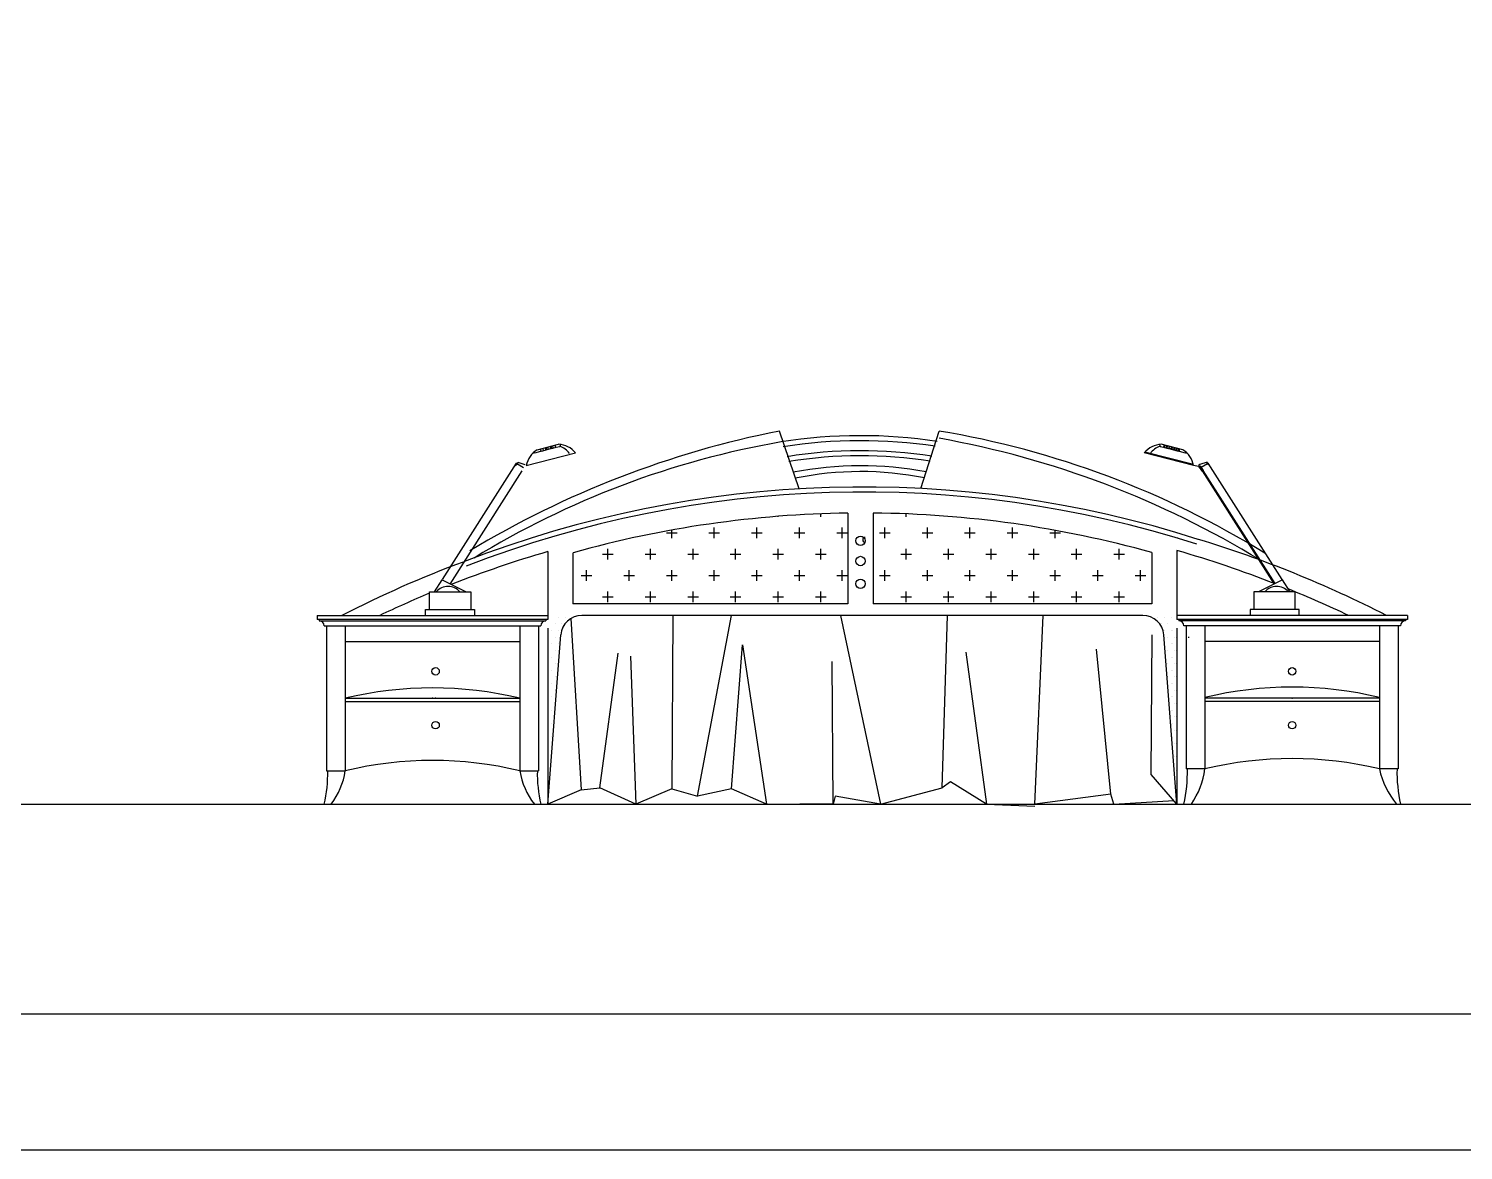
# Model space of a CAD drawing. Header units: inches. Extents: x 15.4 to 57.9, y 9.9 to 34.7.
# Drawn here: x 26.434 to 29.855, y 9.9 to 12.576 of the extents above; entities that cross this region are included whole.
import ezdxf

# ---------------------------------------------------------------- set-up
doc = ezdxf.new("R2010")
doc.units = ezdxf.units.IN
doc.header["$MEASUREMENT"] = 0
for name, color, linetype in [('02', 2, 'Continuous'), ('1', 1, 'Continuous'), ('kadrbm', 4, 'Continuous')]:
    doc.layers.add(name, color=color, linetype=linetype)

# ---------------------------------------------------------------- blocks, each defined once
blk = doc.blocks.new('kadrbm')
at = {"layer": 'kadrbm', "color": 4}
blk.add_lwpolyline([(0, 0), (0, 24.7972), (21, 24.7972), (21, 0), (0, 0)], close=True, dxfattribs=at)
blk.add_lwpolyline([(20.6631, 0.3257), (20.6631, 24.4603), (0.3369, 24.4603), (0.3369, 0.3257), (20.6631, 0.3257)], dxfattribs=at)

msp = doc.modelspace()

# ---------------------------------------------------------------- linework, layer by layer
at = {"layer": '02'}
for p, q in [((28.2715, 11.478), (28.2241, 11.6158)), ((28.5612, 11.4787), (28.6051, 11.6158)), ((27.6207, 11.5337), (27.7381, 11.5637)), ((27.6463, 11.5712), (27.6976, 11.5843)), ((27.654, 11.5731), (27.6552, 11.5683)), ((27.6552, 11.5683), (27.6572, 11.5688)), ((27.6598, 11.5746), (27.661, 11.5698)), ((27.661, 11.5698), (27.663, 11.5703)), ((27.6656, 11.5761), (27.6669, 11.5713)), ((27.6669, 11.5713), (27.6746, 11.5733)), ((27.6676, 11.5766), (27.6688, 11.5718)), ((27.6714, 11.5776), (27.6727, 11.5728)), ((27.6772, 11.5791), (27.6785, 11.5743)), ((27.6785, 11.5743), (27.6804, 11.5747)), ((27.6792, 11.5796), (27.6804, 11.5747)), ((27.6831, 11.5806), (27.6843, 11.5757)), ((27.6843, 11.5757), (27.6862, 11.5762)), ((27.6889, 11.5821), (27.6901, 11.5772)), ((27.6901, 11.5772), (27.692, 11.5777)), ((27.7012, 11.5813), (27.7003, 11.5793)), ((27.7014, 11.584), (27.7012, 11.5813)), ((29.2117, 11.5337), (29.0943, 11.5637)), ((29.2113, 11.5358), (29.0957, 11.5654)), ((29.131, 11.584), (29.1312, 11.5813)), ((29.1312, 11.5813), (29.1321, 11.5793)), ((29.1861, 11.5712), (29.1348, 11.5843)), ((29.1416, 11.5826), (29.1404, 11.5777)), ((29.1423, 11.5772), (29.1404, 11.5777)), ((29.1435, 11.5821), (29.1423, 11.5772)), ((29.1474, 11.5811), (29.1462, 11.5762)), ((29.1481, 11.5757), (29.1462, 11.5762)), ((29.1494, 11.5806), (29.1481, 11.5757)), ((29.1656, 11.5713), (29.152, 11.5747)), ((29.1532, 11.5796), (29.1539, 11.5743)), ((29.159, 11.5781), (29.1578, 11.5733)), ((29.161, 11.5776), (29.1597, 11.5728)), ((29.1649, 11.5766), (29.1636, 11.5718)), ((29.1668, 11.5761), (29.1656, 11.5713)), ((29.1707, 11.5751), (29.1694, 11.5703)), ((29.1714, 11.5698), (29.1694, 11.5703)), ((29.1726, 11.5746), (29.1714, 11.5698)), ((29.1765, 11.5736), (29.1752, 11.5688)), ((29.1772, 11.5683), (29.1752, 11.5688)), ((29.1784, 11.5731), (29.1772, 11.5683)), ((27.4205, 11.2615), (27.5976, 11.539)), ((27.5944, 11.534), (27.5993, 11.5377)), ((27.5993, 11.5377), (27.6139, 11.5288)), ((27.6002, 11.5415), (27.6172, 11.5357)), ((29.2239, 11.5312), (29.2117, 11.5337)), ((29.2439, 11.5415), (29.2269, 11.5357)), ((29.2448, 11.5377), (29.2302, 11.5288)), ((29.2352, 11.5219), (29.2306, 11.5291)), ((29.2496, 11.534), (29.2448, 11.5377)), ((29.4235, 11.2615), (29.2464, 11.539)), ((27.4389, 11.251), (27.611, 11.5206)), ((29.2327, 11.5203), (29.2278, 11.5279)), ((29.2352, 11.5219), (29.2327, 11.5203)), ((29.4051, 11.251), (29.2331, 11.5206)), ((29.4068, 11.2521), (29.2348, 11.5217)), ((28.2214, 11.4109), (28.2214, 11.4124)), ((28.323, 11.4109), (28.323, 11.4184)), ((28.3876, 11.4201), (28.3876, 11.2034)), ((28.4476, 11.4202), (28.4476, 11.2034)), ((28.5262, 11.4109), (28.5262, 11.4183)), ((28.6278, 11.4109), (28.6278, 11.4122)), ((27.6658, 11.3626), (27.6658, 11.3626)), ((27.9547, 11.3728), (27.9801, 11.3728)), ((27.9674, 11.3601), (27.9674, 11.3796)), ((28.0563, 11.3728), (28.0817, 11.3728)), ((28.069, 11.3601), (28.069, 11.3855)), ((28.1579, 11.3728), (28.1833, 11.3728)), ((28.1706, 11.3601), (28.1706, 11.3855)), ((28.2595, 11.3728), (28.2849, 11.3728)), ((28.2722, 11.3601), (28.2722, 11.3855)), ((28.3611, 11.3728), (28.3865, 11.3728)), ((28.3738, 11.3601), (28.3738, 11.3855)), ((28.4627, 11.3728), (28.4881, 11.3728)), ((28.4754, 11.3601), (28.4754, 11.3855)), ((28.5643, 11.3728), (28.5897, 11.3728)), ((28.577, 11.3601), (28.577, 11.3855)), ((28.6659, 11.3728), (28.6913, 11.3728)), ((28.6786, 11.3601), (28.6786, 11.3855)), ((28.7675, 11.3728), (28.7929, 11.3728)), ((28.7802, 11.3601), (28.7802, 11.3855)), ((28.8691, 11.3728), (28.8945, 11.3728)), ((28.8818, 11.3601), (28.8818, 11.379)), ((29.174, 11.3626), (29.174, 11.3626)), ((27.672, 11.3284), (27.672, 11.166)), ((27.732, 11.3256), (27.732, 11.2034)), ((27.815, 11.3093), (27.815, 11.3347)), ((27.9166, 11.3093), (27.9166, 11.3347)), ((28.0182, 11.3093), (28.0182, 11.3347)), ((28.1198, 11.3093), (28.1198, 11.3347)), ((28.2214, 11.3093), (28.2214, 11.3347)), ((28.323, 11.3093), (28.323, 11.3347)), ((28.5262, 11.3093), (28.5262, 11.3347)), ((28.6278, 11.3093), (28.6278, 11.3347)), ((28.7294, 11.3093), (28.7294, 11.3347)), ((28.831, 11.3093), (28.831, 11.3347)), ((28.9326, 11.3093), (28.9326, 11.3347)), ((29.0342, 11.3093), (29.0342, 11.3347)), ((29.112, 11.326), (29.112, 11.2034)), ((29.172, 11.3309), (29.172, 11.166)), ((27.8023, 11.322), (27.8277, 11.322)), ((27.9039, 11.322), (27.9293, 11.322)), ((28.0055, 11.322), (28.0309, 11.322)), ((28.1071, 11.322), (28.1325, 11.322)), ((28.2087, 11.322), (28.2341, 11.322)), ((28.3103, 11.322), (28.3357, 11.322)), ((28.5135, 11.322), (28.5389, 11.322)), ((28.6151, 11.322), (28.6405, 11.322)), ((28.7167, 11.322), (28.7421, 11.322)), ((28.8183, 11.322), (28.8437, 11.322)), ((28.9199, 11.322), (28.9453, 11.322)), ((29.0215, 11.322), (29.0469, 11.322)), ((27.402, 11.2325), (27.4199, 11.2606)), ((27.4199, 11.2606), (27.477, 11.2325)), ((27.7515, 11.2712), (27.7769, 11.2712)), ((27.7642, 11.2585), (27.7642, 11.2839)), ((27.8531, 11.2712), (27.8785, 11.2712)), ((27.8658, 11.2585), (27.8658, 11.2839)), ((27.9547, 11.2712), (27.9801, 11.2712)), ((27.9674, 11.2585), (27.9674, 11.2839)), ((28.0563, 11.2712), (28.0817, 11.2712)), ((28.069, 11.2585), (28.069, 11.2839)), ((28.1579, 11.2712), (28.1833, 11.2712)), ((28.1706, 11.2585), (28.1706, 11.2839)), ((28.2595, 11.2712), (28.2849, 11.2712)), ((28.2722, 11.2585), (28.2722, 11.2839)), ((28.3611, 11.2712), (28.3865, 11.2712)), ((28.3738, 11.2585), (28.3738, 11.2839)), ((28.4627, 11.2712), (28.4881, 11.2712)), ((28.4754, 11.2585), (28.4754, 11.2839)), ((28.5643, 11.2712), (28.5897, 11.2712)), ((28.577, 11.2585), (28.577, 11.2839)), ((28.6659, 11.2712), (28.6913, 11.2712)), ((28.6786, 11.2585), (28.6786, 11.2839)), ((28.7675, 11.2712), (28.7929, 11.2712)), ((28.7802, 11.2585), (28.7802, 11.2839)), ((28.8691, 11.2712), (28.8945, 11.2712)), ((28.8818, 11.2585), (28.8818, 11.2839)), ((28.9707, 11.2712), (28.9961, 11.2712)), ((28.9834, 11.2585), (28.9834, 11.2839)), ((29.0723, 11.2712), (29.0977, 11.2712)), ((29.085, 11.2585), (29.085, 11.2839)), ((29.4241, 11.2606), (29.367, 11.2325)), ((29.442, 11.2325), (29.4241, 11.2606)), ((27.3898, 11.2325), (27.4885, 11.2325)), ((27.3898, 11.1903), (27.3898, 11.2325)), ((27.4885, 11.2325), (27.4885, 11.1903)), ((27.815, 11.2077), (27.815, 11.2331)), ((27.9166, 11.2077), (27.9166, 11.2331)), ((28.0182, 11.2077), (28.0182, 11.2331)), ((28.1198, 11.2077), (28.1198, 11.2331)), ((28.2214, 11.2077), (28.2214, 11.2331)), ((28.323, 11.2077), (28.323, 11.2331)), ((28.5262, 11.2077), (28.5262, 11.2331)), ((28.6278, 11.2077), (28.6278, 11.2331)), ((28.7294, 11.2077), (28.7294, 11.2331)), ((28.831, 11.2077), (28.831, 11.2331)), ((28.9326, 11.2077), (28.9326, 11.2331)), ((29.0342, 11.2077), (29.0342, 11.2331)), ((29.3556, 11.2325), (29.3556, 11.1903)), ((29.4543, 11.2325), (29.3556, 11.2325)), ((29.4543, 11.1903), (29.4543, 11.2325)), ((27.3806, 11.176), (27.3806, 11.1903)), ((27.3806, 11.1903), (27.497, 11.1903)), ((27.497, 11.1903), (27.497, 11.176)), ((27.6738, 11.188), (27.6738, 11.188)), ((28.3876, 11.2034), (27.732, 11.2034)), ((27.8023, 11.2204), (27.8277, 11.2204)), ((27.9039, 11.2204), (27.9293, 11.2204)), ((28.0055, 11.2204), (28.0309, 11.2204)), ((28.1071, 11.2204), (28.1325, 11.2204)), ((28.2087, 11.2204), (28.2341, 11.2204)), ((28.3103, 11.2204), (28.3357, 11.2204)), ((29.112, 11.2034), (28.4476, 11.2034)), ((28.5135, 11.2204), (28.5389, 11.2204)), ((28.6151, 11.2204), (28.6405, 11.2204)), ((28.7167, 11.2204), (28.7421, 11.2204)), ((28.8183, 11.2204), (28.8437, 11.2204)), ((28.9199, 11.2204), (28.9453, 11.2204)), ((29.0215, 11.2204), (29.0469, 11.2204)), ((29.347, 11.1903), (29.347, 11.176)), ((29.4634, 11.1903), (29.347, 11.1903)), ((29.4634, 11.176), (29.4634, 11.1903)), ((27.122, 11.176), (27.122, 11.166)), ((27.122, 11.176), (27.672, 11.176)), ((27.672, 11.166), (27.122, 11.166)), ((27.127, 11.166), (27.127, 11.163)), ((27.127, 11.163), (27.667, 11.163)), ((27.667, 11.166), (27.667, 11.163)), ((27.6896, 11.1563), (27.6896, 11.1563)), ((27.6976, 11.1721), (27.6976, 11.1721)), ((27.7055, 11.1563), (27.7055, 11.1563)), ((27.7135, 11.1721), (27.7135, 11.1721)), ((27.7267, 11.1685), (27.7515, 10.7599)), ((27.7293, 11.1721), (27.7293, 11.1721)), ((29.091, 11.176), (27.753, 11.176)), ((27.9698, 11.176), (27.9674, 10.7624)), ((28.0287, 10.7452), (28.1097, 11.176)), ((28.3697, 11.176), (28.4653, 10.726)), ((28.6125, 10.7648), (28.6248, 11.176)), ((28.8333, 10.726), (28.8529, 11.176)), ((29.1105, 11.1721), (29.1105, 11.1721)), ((29.1263, 11.1721), (29.1263, 11.1721)), ((29.1343, 11.1563), (29.1343, 11.1563)), ((29.1422, 11.1721), (29.1422, 11.1721)), ((29.1501, 11.1563), (29.1501, 11.1563)), ((29.1581, 11.1721), (29.1581, 11.1721)), ((29.722, 11.176), (29.172, 11.176)), ((29.722, 11.166), (29.172, 11.166)), ((29.177, 11.166), (29.177, 11.163)), ((29.717, 11.163), (29.177, 11.163)), ((29.717, 11.166), (29.717, 11.163)), ((29.722, 11.176), (29.722, 11.166)), ((27.139, 11.151), (27.655, 11.151)), ((27.144, 11.151), (27.144, 10.8053)), ((27.189, 11.151), (27.189, 10.8053)), ((27.605, 11.151), (27.605, 10.8053)), ((27.65, 11.151), (27.65, 10.8053)), ((27.672, 11.146), (27.672, 10.726)), ((27.672, 10.726), (27.7032, 11.1299)), ((27.6738, 11.1245), (27.6738, 11.1245)), ((27.6817, 11.1404), (27.6817, 11.1404)), ((27.6896, 11.1245), (27.6896, 11.1245)), ((27.6976, 11.1404), (27.6976, 11.1404)), ((29.1104, 10.7967), (29.1129, 11.1301)), ((29.172, 10.726), (29.1409, 11.1299)), ((29.1422, 11.1404), (29.1422, 11.1404)), ((29.1501, 11.1245), (29.1501, 11.1245)), ((29.1581, 11.1404), (29.1581, 11.1404)), ((29.1623, 11.1404), (29.1623, 11.1404)), ((29.166, 11.1245), (29.166, 11.1245)), ((29.1703, 11.1245), (29.1703, 11.1245)), ((29.172, 11.146), (29.172, 10.726)), ((29.705, 11.151), (29.189, 11.151)), ((29.194, 11.151), (29.194, 10.8099)), ((29.2017, 11.1237), (29.1988, 11.1237)), ((29.239, 11.151), (29.239, 10.8099)), ((29.655, 11.151), (29.655, 10.8099)), ((29.7, 11.151), (29.7, 10.8099)), ((27.189, 11.114), (27.605, 11.114)), ((27.6738, 11.0928), (27.6738, 11.0928)), ((27.6817, 11.1086), (27.6817, 11.1086)), ((27.6896, 11.0928), (27.6896, 11.0928)), ((27.6976, 11.1086), (27.6976, 11.1086)), ((27.7957, 10.7648), (27.8398, 11.0859)), ((28.1097, 10.7624), (28.1366, 11.1056)), ((28.1366, 11.1056), (28.1931, 10.726)), ((28.6689, 11.0884), (28.718, 10.726)), ((29.0148, 10.7501), (28.9804, 11.0957)), ((29.1501, 11.0928), (29.1501, 11.0928)), ((29.1581, 11.1086), (29.1581, 11.1086)), ((29.1623, 11.1086), (29.1623, 11.1086)), ((29.166, 11.0928), (29.166, 11.0928)), ((29.1703, 11.0928), (29.1703, 11.0928)), ((29.655, 11.114), (29.239, 11.114)), ((27.6738, 11.061), (27.6738, 11.061)), ((27.6817, 11.0769), (27.6817, 11.0769)), ((27.6896, 11.061), (27.6896, 11.061)), ((27.6976, 11.0769), (27.6976, 11.0769)), ((27.8693, 11.0786), (27.8815, 10.726)), ((28.3525, 10.726), (28.35, 11.0663)), ((29.1501, 11.061), (29.1501, 11.061)), ((29.1581, 11.0769), (29.1581, 11.0769)), ((29.1623, 11.0769), (29.1623, 11.0769)), ((29.166, 11.061), (29.166, 11.061)), ((29.1703, 11.061), (29.1703, 11.061)), ((27.6738, 11.0293), (27.6738, 11.0293)), ((27.6817, 11.0451), (27.6817, 11.0451)), ((27.6896, 11.0293), (27.6896, 11.0293)), ((29.1501, 11.0293), (29.1501, 11.0293)), ((29.1581, 11.0451), (29.1581, 11.0451)), ((29.1623, 11.0451), (29.1623, 11.0451)), ((29.166, 11.0293), (29.166, 11.0293)), ((29.1703, 11.0293), (29.1703, 11.0293)), ((27.6738, 10.9975), (27.6738, 10.9975)), ((27.6817, 11.0134), (27.6817, 11.0134)), ((27.6817, 10.9816), (27.6817, 10.9816)), ((27.6896, 10.9975), (27.6896, 10.9975)), ((29.1581, 11.0134), (29.1581, 11.0134)), ((29.1581, 10.9816), (29.1581, 10.9816)), ((29.1623, 11.0134), (29.1623, 11.0134)), ((29.1623, 10.9816), (29.1623, 10.9816)), ((29.166, 10.9975), (29.166, 10.9975)), ((29.1703, 10.9975), (29.1703, 10.9975)), ((27.189, 10.9785), (27.605, 10.9785)), ((27.189, 10.9705), (27.605, 10.9705)), ((27.6738, 10.9658), (27.6738, 10.9658)), ((27.6817, 10.9499), (27.6817, 10.9499)), ((27.6896, 10.9658), (27.6896, 10.9658)), ((29.1581, 10.9499), (29.1581, 10.9499)), ((29.1623, 10.9499), (29.1623, 10.9499)), ((29.166, 10.9658), (29.166, 10.9658)), ((29.1703, 10.9658), (29.1703, 10.9658)), ((29.655, 10.9785), (29.239, 10.9785)), ((29.655, 10.9705), (29.239, 10.9705)), ((27.6738, 10.934), (27.6738, 10.934)), ((27.6817, 10.9181), (27.6817, 10.9181)), ((29.1581, 10.9181), (29.1581, 10.9181)), ((29.1623, 10.9181), (29.1623, 10.9181)), ((29.166, 10.934), (29.166, 10.934)), ((29.1703, 10.934), (29.1703, 10.934)), ((27.6738, 10.9023), (27.6738, 10.9023)), ((27.6817, 10.8864), (27.6817, 10.8864)), ((29.1623, 10.8864), (29.1623, 10.8864)), ((29.166, 10.9023), (29.166, 10.9023)), ((29.1703, 10.9023), (29.1703, 10.9023)), ((27.6738, 10.8705), (27.6738, 10.8705)), ((27.6817, 10.8546), (27.6817, 10.8546)), ((29.1623, 10.8546), (29.1623, 10.8546)), ((29.166, 10.8705), (29.166, 10.8705)), ((29.1703, 10.8705), (29.1703, 10.8705)), ((27.6738, 10.8388), (27.6738, 10.8388)), ((29.166, 10.8388), (29.166, 10.8388)), ((29.1703, 10.8388), (29.1703, 10.8388)), ((27.144, 10.8053), (27.189, 10.8053)), ((27.605, 10.8053), (27.65, 10.8053)), ((27.6738, 10.807), (27.6738, 10.807)), ((28.6321, 10.7795), (28.6125, 10.7648)), ((28.718, 10.726), (28.6321, 10.7795)), ((29.172, 10.726), (29.1104, 10.7967)), ((29.166, 10.807), (29.166, 10.807)), ((29.1703, 10.807), (29.1703, 10.807)), ((29.239, 10.8099), (29.194, 10.8099)), ((29.7, 10.8099), (29.655, 10.8099)), ((27.7515, 10.7599), (27.672, 10.726)), ((27.6738, 10.7753), (27.6738, 10.7753)), ((27.7515, 10.7599), (27.7957, 10.7648)), ((27.8815, 10.726), (27.7957, 10.7648)), ((27.9674, 10.7624), (27.8815, 10.726)), ((27.9674, 10.7624), (28.0287, 10.7452)), ((28.1097, 10.7624), (28.0287, 10.7452)), ((28.1931, 10.726), (28.1097, 10.7624)), ((28.3574, 10.7452), (28.3525, 10.726)), ((28.4653, 10.726), (28.3574, 10.7452)), ((28.4653, 10.726), (28.6125, 10.7648)), ((29.0148, 10.7501), (28.8333, 10.726)), ((29.0221, 10.726), (29.0148, 10.7501)), ((29.1703, 10.7753), (29.1703, 10.7753)), ((26.9819, 10.726), (29.8309, 10.726)), ((28.1931, 10.726), (28.3525, 10.7272)), ((28.718, 10.726), (28.833, 10.721)), ((29.0221, 10.726), (29.1646, 10.7346))]:
    msp.add_line(p, q, dxfattribs=at)
msp.add_lwpolyline([(28.4288, 11.3622, 1), (28.4288, 11.3502)], format="xyb", dxfattribs=at)
for centre, radius in [((27.5995, 11.5397), 0.000749), ((29.2271, 11.5314), 0.00142), ((29.2446, 11.5397), 0.000749), ((28.4176, 11.3543), 0.0112), ((28.4176, 11.3059), 0.0112), ((28.4176, 11.2517), 0.0112), ((27.4044, 11.0428), 0.00882), ((29.447, 11.0428), 0.00882), ((27.397, 10.9785), 1.455369147679927e-14), ((27.4044, 10.9785), 1.455369147679927e-14), ((29.447, 10.9785), 1.455369147679927e-14), ((27.4044, 10.9142), 0.00882), ((29.447, 10.9142), 0.00882)]:
    msp.add_circle(centre, radius, dxfattribs=at)
for centre, radius, start, end in [((28.6705, 9.3653), 2.2944, 101.2193, 121.0856), ((28.4182, 10.3771), 1.2277, 81.4736, 98.8799), ((28.2498, 9.4862), 2.1591, 58.3792, 80.5272), ((28.214, 9.4138), 2.2195, 58.5702, 79.8515), ((28.586, 9.5379), 2.083, 99.8785, 121.548), ((27.6755, 11.5237), 0.0557, 121.6163, 169.7471), ((6.9789, 92.3518), 83.3881, 284.342623, 284.388398), ((27.6948, 11.5287), 0.0557, 38.9644, 87.0951), ((27.6902, 11.5419), 0.0388, 31.2595, 74.9283), ((28.4182, 10.4017), 1.1911, 81.4131, 98.9334), ((28.4182, 10.468), 1.1008, 81.1444, 99.1835), ((29.1376, 11.5287), 0.0557, 92.9049, 141.0356), ((29.1422, 11.5419), 0.0388, 105.0717, 148.7405), ((49.8535, 92.3518), 83.3881, 255.611602, 255.657377), ((29.1569, 11.5237), 0.0557, 10.2529, 58.3837), ((28.4182, 10.4935), 1.0634, 81.0592, 99.2616), ((28.4179, 10.6934), 0.8396, 79.2593, 101.0415), ((29.2276, 11.5319), 0.00394, 101.2787, 310.1347), ((28.4178, 10.7499), 0.7693, 78.5802, 101.7134), ((28.4229, 8.8559), 2.6265, 72.2612, 111.1985), ((28.4229, 8.8559), 2.6145, 72.2612, 111.1985), ((28.4229, 8.8559), 2.5645, 90.7871, 105.6277), ((28.4229, 8.8559), 2.5645, 74.4108, 89.4465), ((28.4263, 8.7402), 2.6959, 106.2486, 111.4203), ((28.4263, 8.7402), 2.6959, 68.6896, 73.9428), ((28.4263, 8.7402), 2.7359, 62.9151, 73.0521), ((28.4263, 8.7402), 2.7359, 110.4601, 117.0849), ((28.4263, 8.7402), 2.6959, 112.6127, 115.3722), ((27.4341, 11.208), 0.0372, 41.1698, 138.8302), ((29.4099, 11.208), 0.0372, 41.1698, 138.8302), ((28.4263, 8.7402), 2.6959, 64.6278, 67.9635), ((27.127, 11.151), 0.012, 0, 90), ((27.667, 11.151), 0.012, 90, 180), ((27.753, 11.126), 0.05, 90, 175.5904), ((29.091, 11.126), 0.05, 4.4096, 90), ((29.177, 11.151), 0.012, 0, 90), ((29.717, 11.151), 0.012, 90, 180), ((27.397, 10.1157), 0.8876, 76.4466, 103.5534), ((29.447, 10.1176), 0.8876, 76.4466, 103.5534), ((27.397, 9.9425), 0.8876, 76.4466, 103.5534), ((29.447, 9.9471), 0.8876, 76.4466, 103.5534), ((26.8247, 10.7984), 0.3224, 347.0226, 1.2246), ((27.0171, 10.8316), 0.1739, 322.6231, 351.3015), ((27.7843, 10.8367), 0.182, 189.927, 217.456), ((27.9693, 10.7984), 0.3224, 178.7754, 192.9774), ((28.8367, 10.8026), 0.3604, 347.7278, 1.16), ((29.0447, 10.8369), 0.1962, 325.5778, 352.0831), ((29.8533, 10.8541), 0.2031, 192.5762, 219.1053), ((30.0573, 10.8026), 0.3604, 178.84, 192.2722)]:
    msp.add_arc(centre, radius, start, end, dxfattribs=at)
for p in [(27.397, 10.9785), (27.4044, 10.9785), (29.447, 10.9785)]:
    msp.add_point(p, dxfattribs=at)
at = {"layer": '1'}
msp.add_line((15.7844, 10.726), (36.0806, 10.726), dxfattribs=at)

# ---------------------------------------------------------------- block references
at = {"layer": 'kadrbm'}
msp.add_blockref('kadrbm', (15.4175, 9.9004), dxfattribs=at)

doc.saveas('drawing.dxf')
